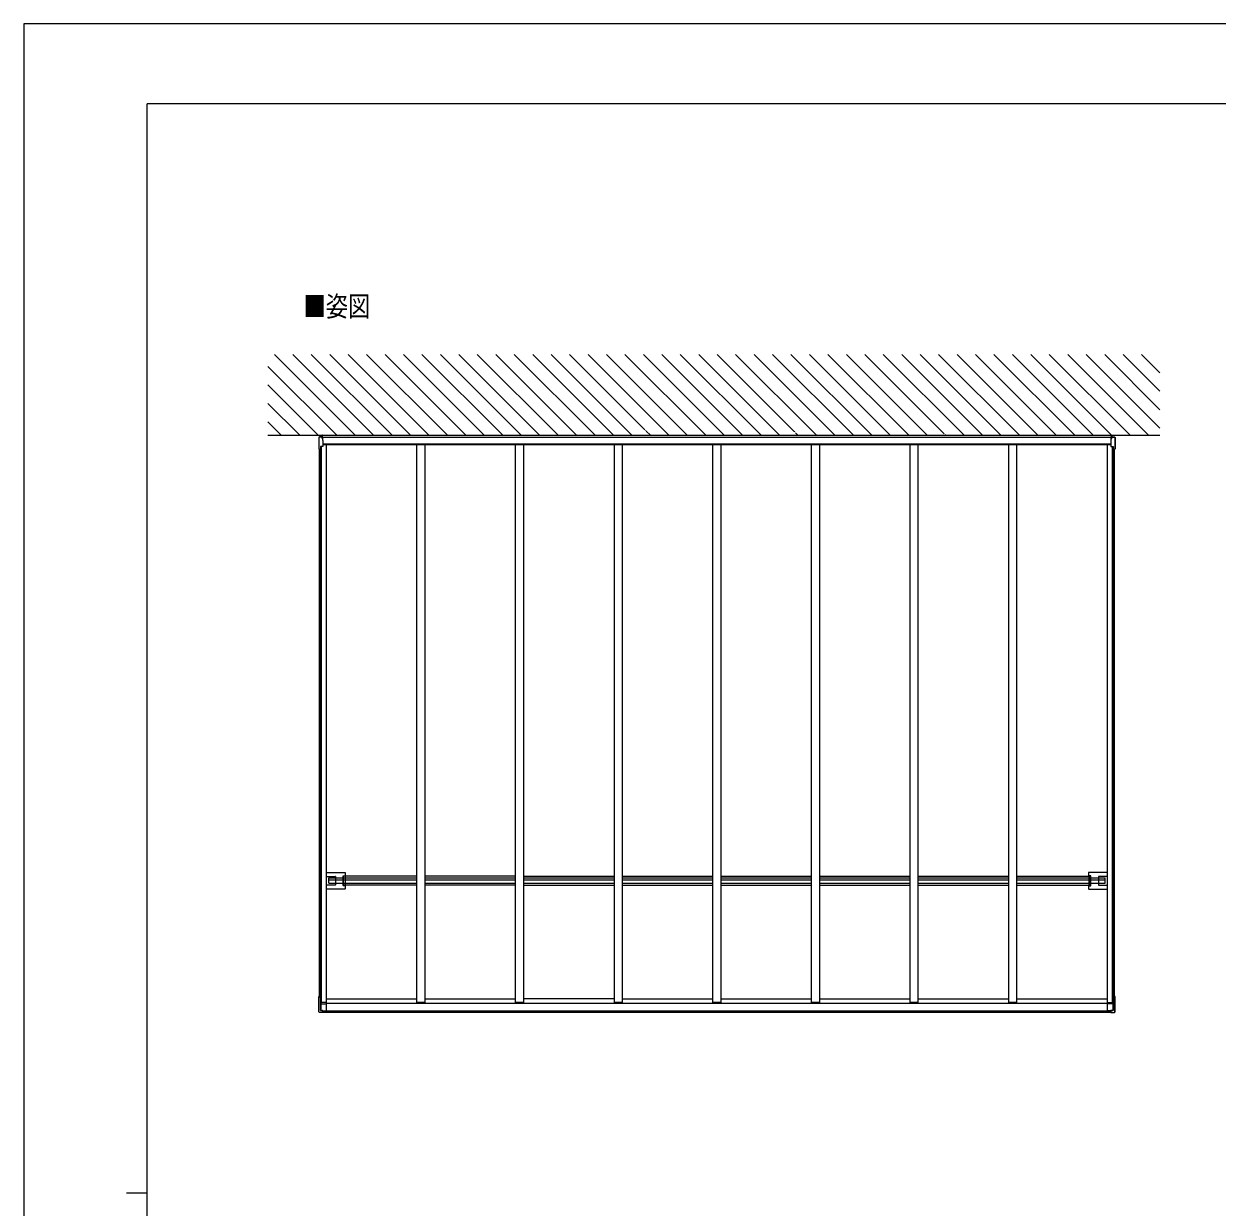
# Model space of a CAD drawing. Units: millimetres, scale not verified. Extents: x -10512 to 10512, y -7425 to 7425.
# Drawn here: x -10512 to -3253, y 225 to 7425 of the extents above; entities that cross this region are included whole.
import ezdxf
from ezdxf.enums import TextEntityAlignment as Align

# ---------------------------------------------------------------- set-up
doc = ezdxf.new("R2010")
doc.units = ezdxf.units.MM
doc.header["$LTSCALE"] = 40
for name, color, linetype in [('0-2_USER1', 3, 'Continuous'), ('0-3_YKK_11', 7, 'Continuous'), ('0-5_YKK_13', 4, 'Continuous'), ('0-6_YKK_A1', 4, 'Continuous'), ('0-8_YKK_ZWAK', 7, 'Continuous')]:
    doc.layers.add(name, color=color, linetype=linetype)
doc.styles.add('ＭＳ ゴシック', font='')
doc.styles.get('ＭＳ ゴシック').set_extended_font_data('MS Gothic')

msp = doc.modelspace()

# ---------------------------------------------------------------- linework, layer by layer
at = {"layer": '0-3_YKK_11'}
for p, q in [((-8697.45, 4916.99), (-8700.03, 4918.28)), ((-8697.45, 4914.56), (-8700.03, 4913.28)), ((-8697.7, 4921.68), (-8697.45, 4921.68)), ((-8697.7, 4909.88), (-8697.7, 4921.68)), ((-3894.2, 4921.68), (-3894.45, 4921.68)), ((-3894.45, 4916.99), (-3891.87, 4918.28)), ((-3894.45, 4914.56), (-3891.87, 4913.28)), ((-3894.2, 4909.88), (-3894.2, 4921.68))]:
    msp.add_line(p, q, dxfattribs=at)
for points in [[(-8697.45, 4921.68), (-8697.45, 4909.88), (-8697.7, 4909.88)], [(-3894.45, 4921.68), (-3894.45, 4909.88), (-3894.2, 4909.88)]]:
    msp.add_lwpolyline(points, dxfattribs=at)
for centre, start, end in [((-8692.75, 4915.78), 129.98313, 230.01687), ((-3899.15, 4915.78), 309.98313, 50.01687)]:
    msp.add_arc(centre, 7.7, start, end, dxfattribs=at)
at = {"layer": '0-5_YKK_13'}
for p, q in [((-8717.83, 4907.6), (-8717.83, 4838.57)), ((-8717.42, 4905.87), (-8717.42, 4837.24)), ((-8699.52, 4912.1), (-8712, 4911.41)), ((-8698.32, 4910.45), (-8711.65, 4909.77)), ((-8697.45, 4901.93), (-8697.45, 4922.35)), ((-8695.95, 4922.35), (-8697.45, 4922.35)), ((-8695.95, 4901.93), (-8697.45, 4901.93)), ((-8692.95, 4890.05), (-8692.95, 4910.83)), ((-8692.95, 4890.05), (-8692.95, 4888.41)), ((-8692.95, 4888.62), (-8692.95, 4888.41)), ((-8692.95, 4888.41), (-8692.95, 4853.63)), ((-3898.95, 4910.83), (-3898.95, 4853.63)), ((-3898.95, 4901.22), (-3898.95, 4901.93)), ((-3898.95, 4901.22), (-3898.95, 4899.57)), ((-3898.95, 4899.79), (-3898.95, 4899.57)), ((-3895.95, 4922.35), (-3894.45, 4922.35)), ((-3895.95, 4901.93), (-3894.45, 4901.93)), ((-3894.45, 4901.93), (-3894.45, 4922.35)), ((-3893.59, 4910.45), (-3880.25, 4909.77)), ((-3892.39, 4912.1), (-3879.9, 4911.41)), ((-3874.48, 4906.63), (-3874.48, 4837.24)), ((-3874.09, 4908.42), (-3874.07, 4838.57)), ((-8706.78, 4852.96), (-8706.78, 4842.78)), ((-3885.12, 4852.96), (-3885.12, 4842.78)), ((-8670.95, 2261.65), (-8558, 2261.65)), ((-8557, 2260.65), (-8557, 2240.54)), ((-4034.9, 2260.65), (-4034.9, 2240.54)), ((-3920.95, 2261.65), (-4033.9, 2261.65)), ((-8670.95, 2237.2), (-8618, 2237.2)), ((-8618, 2185.2), (-8670.95, 2185.2)), ((-8617, 2236.2), (-8617, 2186.2)), ((-8570.5, 2181.5), (-8570.5, 2240.9)), ((-8569.5, 2241.9), (-8558.58, 2241.9)), ((-8558.58, 2180.5), (-8569.5, 2180.5)), ((-8557.59, 2241.96), (-8558.62, 2240.93)), ((-8558.62, 2181.48), (-8557.59, 2180.44)), ((-8557, 2181.86), (-8557, 2161.75)), ((-4034.9, 2181.86), (-4034.9, 2161.75)), ((-4034.32, 2241.96), (-4033.28, 2240.93)), ((-4033.28, 2181.48), (-4034.32, 2180.44)), ((-4022.4, 2241.9), (-4033.32, 2241.9)), ((-4033.32, 2180.5), (-4022.4, 2180.5)), ((-4021.4, 2181.5), (-4021.4, 2240.9)), ((-3974.9, 2236.2), (-3974.9, 2186.2)), ((-3920.95, 2237.2), (-3973.9, 2237.2)), ((-3973.9, 2185.2), (-3920.95, 2185.2)), ((-8558, 2160.75), (-8670.95, 2160.75)), ((-4033.9, 2160.75), (-3920.95, 2160.75)), ((-8717.83, 1414.8), (-8717.83, 1507.58)), ((-8717.42, 1413.87), (-8717.42, 1506.25)), ((-8714.95, 1507.46), (-8716.77, 1507.49)), ((-8716.37, 1506.34), (-8714.95, 1506.36)), ((-8714.95, 1507.74), (-8716.01, 1507.61)), ((-8715.8, 1507.58), (-8714.95, 1507.57)), ((-8714.95, 1506.25), (-8715.52, 1506.24)), ((-8708.32, 1504.85), (-8706.93, 1504.84)), ((-8707.15, 1504.74), (-8706.93, 1504.84)), ((-8706.93, 1499.85), (-8706.93, 1504.84)), ((-8706.78, 1498.03), (-8706.78, 1422.14)), ((-8706.78, 1461.51), (-8671.95, 1461.54)), ((-8671.95, 1419.13), (-8671.95, 1471.37)), ((-3919.95, 1419.13), (-3919.95, 1471.37)), ((-3885.12, 1461.51), (-3919.95, 1461.54)), ((-3885.12, 1498.03), (-3885.12, 1422.14)), ((-3883.58, 1504.85), (-3884.97, 1504.84)), ((-3884.75, 1504.74), (-3884.97, 1504.84)), ((-3884.97, 1499.85), (-3884.97, 1504.84)), ((-3876.95, 1507.74), (-3875.89, 1507.61)), ((-3876.1, 1507.58), (-3876.95, 1507.57)), ((-3876.95, 1507.46), (-3875.13, 1507.49)), ((-3875.53, 1506.34), (-3876.95, 1506.36)), ((-3876.95, 1506.25), (-3876.38, 1506.24)), ((-3874.48, 1413.87), (-3874.48, 1506.25)), ((-3874.07, 1414.8), (-3874.07, 1507.58)), ((-8714.74, 1410.2), (-8714.75, 1410.2)), ((-8692.95, 1409.01), (-8711.65, 1410)), ((-8706.9, 1422.09), (-8707.15, 1421.98)), ((-8707.15, 1421.98), (-8692.95, 1421.19)), ((-8706.78, 1422.14), (-8706.9, 1422.09)), ((-8704.76, 1421.99), (-8695.95, 1421.53)), ((-8695.95, 1421.59), (-8695.95, 1421.53)), ((-8695.95, 1421.46), (-8695.95, 1421.53)), ((-8692.95, 1421.3), (-8695.95, 1421.46)), ((-8692.95, 1421.3), (-8692.95, 1421.19)), ((-8692.95, 1417.04), (-8692.95, 1421.19)), ((-8692.95, 1421.01), (-8671.95, 1420.81)), ((-8692.95, 1415.55), (-8692.95, 1417.04)), ((-8692.95, 1415.55), (-8692.95, 1409.06)), ((-8692.95, 1409.03), (-8692.95, 1409.06)), ((-3898.95, 1421.01), (-3919.95, 1420.81)), ((-3884.75, 1421.98), (-3898.95, 1421.19)), ((-3898.95, 1421.3), (-3895.95, 1421.46)), ((-3898.95, 1421.3), (-3898.95, 1421.19)), ((-3898.95, 1417.04), (-3898.95, 1421.19)), ((-3898.95, 1415.55), (-3898.95, 1417.04)), ((-3898.95, 1415.55), (-3898.95, 1409.06)), ((-3898.95, 1409.01), (-3880.25, 1410)), ((-3898.95, 1409.03), (-3898.95, 1409.06)), ((-3887.14, 1421.99), (-3895.95, 1421.53)), ((-3895.95, 1421.59), (-3895.95, 1421.53)), ((-3895.95, 1421.46), (-3895.95, 1421.53)), ((-3885.12, 1422.14), (-3885, 1422.09)), ((-3885, 1422.09), (-3884.75, 1421.98)), ((-3877.16, 1410.2), (-3877.15, 1410.2))]:
    msp.add_line(p, q, dxfattribs=at)
for points in [[(-8717.82, 4908.36), (-8717.82, 4908.07), (-8717.83, 4907.6)], [(-8717.42, 4906.63), (-8717.42, 4906.1), (-8717.42, 4905.87)], [(-8712, 4911.41), (-8713.58, 4911.31), (-8715.31, 4911.16), (-8715.32, 4911.15)], [(-3879.9, 4911.41), (-3878.32, 4911.31), (-3876.59, 4911.16), (-3876.58, 4911.15)], [(-3874.48, 4906.63), (-3874.48, 4906.1), (-3874.48, 4905.87)], [(-3874.08, 4908.36), (-3874.08, 4908.07), (-3874.08, 4907.6)], [(-8717.35, 4837.21), (-8717.41, 4837.23), (-8717.42, 4837.24)], [(-8692.95, 4853.63), (-8707.15, 4852.94), (-8707.15, 4835.73), (-8708.27, 4835.73)], [(-8706.93, 4840.82), (-8706.93, 4835.83), (-8707.15, 4835.73)], [(-3898.95, 4853.63), (-3884.75, 4852.94), (-3884.75, 4835.73), (-3883.63, 4835.73)], [(-3884.97, 4840.82), (-3884.97, 4835.83), (-3884.75, 4835.73)], [(-3874.55, 4837.21), (-3874.49, 4837.23), (-3874.48, 4837.24)], [(-8558.68, 2239.93), (-8558.68, 2183.7), (-8558.68, 2182.48)], [(-8558.55, 2238.7), (-8558.55, 2238.99), (-8557, 2240.54)], [(-8557, 2181.86), (-8558.55, 2183.42), (-8558.55, 2183.7)], [(-4033.35, 2238.7), (-4033.35, 2238.99), (-4034.9, 2240.54)], [(-4034.9, 2181.86), (-4033.35, 2183.42), (-4033.35, 2183.7)], [(-4033.22, 2239.93), (-4033.22, 2183.7), (-4033.22, 2182.48)], [(-8716.77, 1507.49), (-8717.07, 1507.49), (-8717.33, 1507.51), (-8717.55, 1507.52), (-8717.71, 1507.54), (-8717.8, 1507.56), (-8717.82, 1507.58), (-8717.77, 1507.6), (-8717.66, 1507.62)], [(-8717.66, 1507.62), (-8716.19, 1507.8), (-8714.95, 1507.95)], [(-8717.35, 1506.22), (-8717.41, 1506.24), (-8717.42, 1506.26), (-8717.36, 1506.28), (-8717.25, 1506.29), (-8717.09, 1506.31), (-8716.88, 1506.32), (-8716.64, 1506.33), (-8716.37, 1506.34)], [(-8716.01, 1507.61), (-8716.03, 1507.61), (-8716.05, 1507.6), (-8716.04, 1507.6), (-8716.02, 1507.59), (-8715.98, 1507.59), (-8715.93, 1507.59), (-8715.87, 1507.58), (-8715.8, 1507.58)], [(-8715.52, 1506.24), (-8715.58, 1506.24), (-8715.63, 1506.24), (-8715.68, 1506.24), (-8715.72, 1506.23), (-8715.75, 1506.23), (-8715.76, 1506.23), (-8715.76, 1506.22), (-8715.74, 1506.22)], [(-8707.15, 1421.98), (-8707.15, 1504.74), (-8708.27, 1504.74)], [(-3884.75, 1421.98), (-3884.75, 1504.74), (-3883.63, 1504.74)], [(-3874.25, 1507.62), (-3875.71, 1507.8), (-3876.95, 1507.95)], [(-3876.38, 1506.24), (-3876.32, 1506.24), (-3876.27, 1506.24), (-3876.22, 1506.24), (-3876.18, 1506.23), (-3876.15, 1506.23), (-3876.14, 1506.23), (-3876.14, 1506.22), (-3876.16, 1506.22)], [(-3875.89, 1507.61), (-3875.87, 1507.61), (-3875.86, 1507.6), (-3875.86, 1507.6), (-3875.88, 1507.59), (-3875.92, 1507.59), (-3875.97, 1507.59), (-3876.03, 1507.58), (-3876.1, 1507.58)], [(-3874.55, 1506.22), (-3874.49, 1506.24), (-3874.48, 1506.26), (-3874.54, 1506.28), (-3874.65, 1506.29), (-3874.81, 1506.31), (-3875.02, 1506.32), (-3875.26, 1506.33), (-3875.53, 1506.34)], [(-3875.13, 1507.49), (-3874.83, 1507.49), (-3874.57, 1507.51), (-3874.35, 1507.52), (-3874.19, 1507.54), (-3874.1, 1507.56), (-3874.08, 1507.58), (-3874.13, 1507.6), (-3874.25, 1507.62)], [(-8717.82, 1414.04), (-8717.83, 1414.57), (-8717.83, 1414.8)], [(-8717.42, 1413.11), (-8717.42, 1413.64), (-8717.42, 1413.87)], [(-8711.65, 1409.98), (-8713.34, 1410.08), (-8714.75, 1410.19)], [(-3880.25, 1409.98), (-3878.56, 1410.08), (-3877.15, 1410.19)], [(-3874.48, 1413.11), (-3874.48, 1413.64), (-3874.48, 1413.87)], [(-3874.08, 1414.04), (-3874.07, 1414.57), (-3874.07, 1414.8)]]:
    msp.add_lwpolyline(points, dxfattribs=at)
for centre, radius, start, end in [((-8715.08, 4908.42), 2.73, 95.02177, 181.25077), ((-8714.54, 4906.68), 2.87, 94.34735, 180.89355), ((-8709.33, 4854.48), 55.36, 92.39604, 95.62484), ((-3882.57, 4854.48), 55.36, 84.37516, 87.60396), ((-3877.36, 4906.68), 2.87, 359.10645, 85.65265), ((-3876.82, 4908.42), 2.73, 358.74923, 84.97823), ((-8717.47, 4839.52), 1.01, 249.16063, 272.29684), ((-8653, 5164.27), 333.33, 258.8691, 260.19652), ((-8708.44, 4847.28), 11.55, 263.44833, 270.84546), ((-3883.46, 4847.28), 11.55, 269.15454, 276.55167), ((-3938.9, 5164.27), 333.33, 279.80348, 281.1309), ((-3874.44, 4839.52), 1.01, 267.70316, 290.83937), ((-8618, 2236.2), 1, 0, 90), ((-8618, 2186.2), 1, 270, 0), ((-3973.9, 2236.2), 1, 90, 180), ((-3973.9, 2186.2), 1, 180, 270), ((-8653, 1833.28), 333.33, 258.8691, 260.19652), ((-8651.45, 1834.12), 334.14, 258.90733, 260.20202), ((-8708.44, 1516.29), 11.55, 263.44833, 270.84546), ((-3883.46, 1516.29), 11.55, 269.15454, 276.55167), ((-3940.45, 1834.12), 334.14, 279.79798, 281.09267), ((-3938.9, 1833.28), 333.33, 279.80348, 281.1309), ((-8715.3, 1413.93), 2.51, 177.51775, 215.83996), ((-8714.54, 1413.06), 2.86, 179.03107, 265.99674), ((-3877.36, 1413.06), 2.86, 274.00326, 0.96893), ((-3876.6, 1413.93), 2.51, 324.16004, 2.48225)]:
    msp.add_arc(centre, radius, start, end, dxfattribs=at)
for centre, major_axis, ratio, start_param, end_param in [((-8558, 2260.65), (0.71, 0.71), 0.99628, 5.4996506, 7.06672), ((-4033.9, 2260.65), (-0.71, 0.71), 0.99628, 5.4996506, 7.06672), ((-8569.5, 2240.9), (-0.71, 0.71), 0.99628, 5.4996506, 7.06672), ((-8569.5, 2181.5), (-0.71, -0.71), 0.99628, 5.4996506, 7.06672), ((-8558.61, 2239.93), (0, 1), 0.061163, 0.0610865, 1.5707963), ((-8558.61, 2182.48), (0, 1), 0.061163, 1.5707963, 3.0805061), ((-8558.58, 2241.96), (-1, 0), 0.061163, 1.5707963, 3.0805061), ((-8558.58, 2180.44), (-1, 0), 0.061163, 3.2026792, 4.712389), ((-4033.32, 2241.96), (1, 0), 0.061163, 3.2026792, 4.712389), ((-4033.32, 2180.44), (1, 0), 0.061163, 1.5707963, 3.0805061), ((-4033.29, 2239.93), (0, 1), 0.061163, 4.712389, 6.2220988), ((-4033.29, 2182.48), (0, 1), 0.061163, 3.2026792, 4.712389), ((-4022.4, 2240.9), (0.71, 0.71), 0.99628, 5.4996506, 7.06672), ((-4022.4, 2181.5), (0.71, -0.71), 0.99628, 5.4996506, 7.06672), ((-8558, 2161.75), (0.71, -0.71), 0.99628, 5.4996506, 7.06672), ((-4033.9, 2161.75), (-0.71, -0.71), 0.99628, 5.4996506, 7.06672), ((-16105.18, 1821.04), (-8222.56, 430.03), 0.003344, 2.6907723, 2.6932377), ((3513.28, 1821.04), (-8222.56, -430.03), 0.003344, 0.4483549, 0.4508203)]:
    msp.add_ellipse(centre, major_axis=major_axis, ratio=ratio, start_param=start_param, end_param=end_param, dxfattribs=at)
at = {"layer": '0-6_YKK_A1'}
for p, q in [((-8497.15, 4922.35), (-8988.62, 5413.82)), ((-8384.89, 4922.35), (-8876.36, 5413.82)), ((-8272.64, 4922.35), (-8764.11, 5413.82)), ((-8160.39, 4922.35), (-8651.86, 5413.82)), ((-8048.13, 4922.35), (-8539.6, 5413.82)), ((-7935.88, 4922.35), (-8427.35, 5413.82)), ((-7823.63, 4922.35), (-8315.1, 5413.82)), ((-7711.37, 4922.35), (-8202.85, 5413.82)), ((-7599.12, 4922.35), (-8090.59, 5413.82)), ((-7486.87, 4922.35), (-7978.34, 5413.82)), ((-7374.61, 4922.35), (-7866.09, 5413.82)), ((-7262.36, 4922.35), (-7753.83, 5413.82)), ((-7150.11, 4922.35), (-7641.58, 5413.82)), ((-7037.85, 4922.35), (-7529.33, 5413.82)), ((-6925.6, 4922.35), (-7417.07, 5413.82)), ((-6813.35, 4922.35), (-7304.82, 5413.82)), ((-6734.62, 4955.87), (-7192.57, 5413.82)), ((-6588.84, 4922.35), (-7080.31, 5413.82)), ((-6476.59, 4922.35), (-6968.06, 5413.82)), ((-6364.34, 4922.35), (-6855.81, 5413.82)), ((-6252.08, 4922.35), (-6743.55, 5413.82)), ((-6139.83, 4922.35), (-6631.3, 5413.82)), ((-6027.58, 4922.35), (-6519.05, 5413.82)), ((-5915.32, 4922.35), (-6406.79, 5413.82)), ((-5826.36, 4945.64), (-6294.54, 5413.82)), ((-5690.82, 4922.35), (-6182.29, 5413.82)), ((-5578.56, 4922.35), (-6070.03, 5413.82)), ((-5466.31, 4922.35), (-5957.78, 5413.82)), ((-5354.06, 4922.35), (-5845.53, 5413.82)), ((-5241.8, 4922.35), (-5733.27, 5413.82)), ((-5129.55, 4922.35), (-5621.02, 5413.82)), ((-5017.3, 4922.35), (-5508.77, 5413.82)), ((-4913.76, 4931.06), (-5396.52, 5413.82)), ((-4792.79, 4922.35), (-5284.26, 5413.82)), ((-4680.54, 4922.35), (-5172.01, 5413.82)), ((-4568.28, 4922.35), (-5059.76, 5413.82)), ((-4456.03, 4922.35), (-4947.5, 5413.82)), ((-4343.78, 4922.35), (-4835.25, 5413.82)), ((-4231.52, 4922.35), (-4723, 5413.82)), ((-4119.27, 4922.35), (-4610.74, 5413.82)), ((-4007.02, 4922.35), (-4498.49, 5413.82)), ((-3894.77, 4922.35), (-4386.24, 5413.82)), ((-3782.51, 4922.35), (-4273.98, 5413.82)), ((-3670.26, 4922.35), (-4161.73, 5413.82)), ((-3600.9, 4965.25), (-4049.48, 5413.82)), ((-3600.9, 5077.5), (-3937.22, 5413.82)), ((-3600.9, 5189.75), (-3824.97, 5413.82)), ((-3600.9, 5302.01), (-3712.72, 5413.82)), ((-8609.4, 4922.35), (-9027.69, 5340.65)), ((-8721.65, 4922.35), (-9027.69, 5228.39)), ((-8833.91, 4922.35), (-9027.69, 5116.14)), ((-8946.16, 4922.35), (-9027.69, 5003.89)), ((-6727.89, 4949.15), (-6728.7, 4949.96)), ((-6701.1, 4922.35), (-6725.71, 4946.97)), ((-5823.2, 4942.48), (-5824.57, 4943.85)), ((-5803.07, 4922.35), (-5817.44, 4936.72)), ((-9027.69, 4922.35), (-3600.9, 4922.35)), ((-8695.95, 4901.93), (-8695.95, 4922.35)), ((-8695.95, 4910.83), (-3895.95, 4910.83)), ((-8692.95, 4870.47), (-3898.95, 4870.47)), ((-8692.95, 4865.33), (-3898.95, 4865.33)), ((-8670.95, 1471.37), (-8670.95, 4865.33)), ((-8120.95, 1471.37), (-8120.95, 4865.33)), ((-8070.95, 1471.37), (-8070.95, 4865.33)), ((-7520.95, 1471.37), (-7520.95, 4865.33)), ((-7470.95, 1471.37), (-7470.95, 4865.33)), ((-6920.95, 4865.33), (-6920.95, 1471.37)), ((-6870.95, 1471.37), (-6870.95, 4865.33)), ((-6320.95, 1471.37), (-6320.95, 4865.33)), ((-6270.95, 1471.37), (-6270.95, 4865.33)), ((-5720.95, 1471.37), (-5720.95, 4865.33)), ((-5670.95, 1471.37), (-5670.95, 4865.33)), ((-5120.95, 1471.37), (-5120.95, 4865.33)), ((-5070.95, 1471.37), (-5070.95, 4865.33)), ((-4905.04, 4922.35), (-4908.7, 4926.01)), ((-4520.95, 1471.37), (-4520.95, 4865.33)), ((-4470.95, 1471.37), (-4470.95, 4865.33)), ((-3920.95, 1471.37), (-3920.95, 4865.33)), ((-3895.95, 4901.93), (-3895.95, 4922.35)), ((-8714.95, 1506.06), (-8714.95, 4836.75)), ((-8707.95, 1504.85), (-8707.95, 4835.73)), ((-8702.25, 1471.37), (-8702.25, 4853.18)), ((-3889.65, 1471.37), (-3889.65, 4853.18)), ((-3883.95, 1504.85), (-3883.95, 4835.73)), ((-3876.95, 1506.06), (-3876.95, 4836.75)), ((-8657.95, 2230), (-8120.95, 2230)), ((-8657.95, 2197.25), (-8657.95, 2230)), ((-8657.95, 2216.99), (-8120.95, 2216.99)), ((-8657.95, 2197.25), (-8120.95, 2197.25)), ((-8120.95, 2238.7), (-8567.45, 2238.7)), ((-8567.45, 2183.7), (-8567.45, 2238.7)), ((-8120.95, 2183.7), (-8567.45, 2183.7)), ((-7520.95, 2238.7), (-8070.95, 2238.7)), ((-8070.95, 2230), (-7520.95, 2230)), ((-8070.95, 2216.99), (-7520.95, 2216.99)), ((-8070.95, 2197.25), (-7520.95, 2197.25)), ((-7520.95, 2183.7), (-8070.95, 2183.7)), ((-7470.95, 2238.7), (-6920.95, 2238.7)), ((-7470.95, 2230), (-6920.95, 2230)), ((-7470.95, 2216.99), (-6920.95, 2216.99)), ((-7470.95, 2197.25), (-6920.95, 2197.25)), ((-7470.95, 2183.7), (-6920.95, 2183.7)), ((-6870.95, 2238.7), (-6320.95, 2238.7)), ((-6870.95, 2230), (-6320.95, 2230)), ((-6870.95, 2216.99), (-6320.95, 2216.99)), ((-6870.95, 2197.25), (-6320.95, 2197.25)), ((-6870.95, 2183.7), (-6320.95, 2183.7)), ((-6270.95, 2238.7), (-5720.95, 2238.7)), ((-6270.95, 2230), (-5720.95, 2230)), ((-6270.95, 2216.99), (-5720.95, 2216.99)), ((-6270.95, 2197.25), (-5720.95, 2197.25)), ((-6270.95, 2183.7), (-5720.95, 2183.7)), ((-5670.95, 2238.7), (-5120.95, 2238.7)), ((-5670.95, 2230), (-5120.95, 2230)), ((-5670.95, 2216.99), (-5120.95, 2216.99)), ((-5670.95, 2197.25), (-5120.95, 2197.25)), ((-5670.95, 2183.7), (-5120.95, 2183.7)), ((-5070.95, 2238.7), (-4520.95, 2238.7)), ((-5070.95, 2230), (-4520.95, 2230)), ((-5070.95, 2216.99), (-4520.95, 2216.99)), ((-5070.95, 2197.25), (-4520.95, 2197.25)), ((-5070.95, 2183.7), (-4520.95, 2183.7)), ((-4470.95, 2238.7), (-4024.45, 2238.7)), ((-4470.95, 2230), (-3933.95, 2230)), ((-4470.95, 2216.99), (-3933.95, 2216.99)), ((-4470.95, 2197.25), (-3933.95, 2197.25)), ((-3933.95, 2197.25), (-3933.95, 2230)), ((-8670.95, 1471.37), (-8706.78, 1471.37)), ((-8671.95, 1466.26), (-3919.95, 1466.26)), ((-8670.95, 1492.33), (-8120.95, 1492.33)), ((-8070.95, 1471.37), (-8120.95, 1471.37)), ((-8070.95, 1492.33), (-7520.95, 1492.33)), ((-7470.95, 1471.37), (-7520.95, 1471.37)), ((-6920.95, 1492.33), (-7470.95, 1492.33)), ((-6870.95, 1471.37), (-6920.95, 1471.37)), ((-6870.95, 1492.33), (-6320.95, 1492.33)), ((-6270.95, 1471.37), (-6320.95, 1471.37)), ((-6270.95, 1492.33), (-5720.95, 1492.33)), ((-5670.95, 1471.37), (-5720.95, 1471.37)), ((-5670.95, 1492.33), (-5120.95, 1492.33)), ((-5070.95, 1471.37), (-5120.95, 1471.37)), ((-5070.95, 1492.33), (-4520.95, 1492.33)), ((-4470.95, 1471.37), (-4520.95, 1471.37)), ((-4470.95, 1492.33), (-3920.95, 1492.33)), ((-3920.95, 1471.37), (-3885.12, 1471.37)), ((-8692.95, 1419.13), (-3898.95, 1419.13)), ((-8692.95, 1416.91), (-3898.95, 1416.91)), ((-8692.95, 1411.2), (-3898.95, 1411.2))]:
    msp.add_line(p, q, dxfattribs=at)
msp.add_lwpolyline([(-4470.95, 2183.7), (-4024.45, 2183.7), (-4024.45, 2238.7)], dxfattribs=at)
at = {"layer": '0-8_YKK_ZWAK'}
for p, q in [((9737.55, 6937.5), (-9762.45, 6937.5)), ((-9762.45, -6312.5), (-9762.45, 6937.5)), ((-9887.45, 312.5), (-9762.45, 312.5))]:
    msp.add_line(p, q, dxfattribs=at)
msp.add_lwpolyline([(-10512.5, -7425), (10512.5, -7425), (10512.5, 7425), (-10512.5, 7425)], close=True, dxfattribs=at)

# ---------------------------------------------------------------- texts
at = {"layer": '0-2_USER1', "style": 'ＭＳ ゴシック', "width": 0.8}
msp.add_text('■姿図', height=123.8, dxfattribs=at).set_placement((-8810.7, 5607.3), align=Align.BOTTOM_LEFT)

doc.saveas('drawing.dxf')
